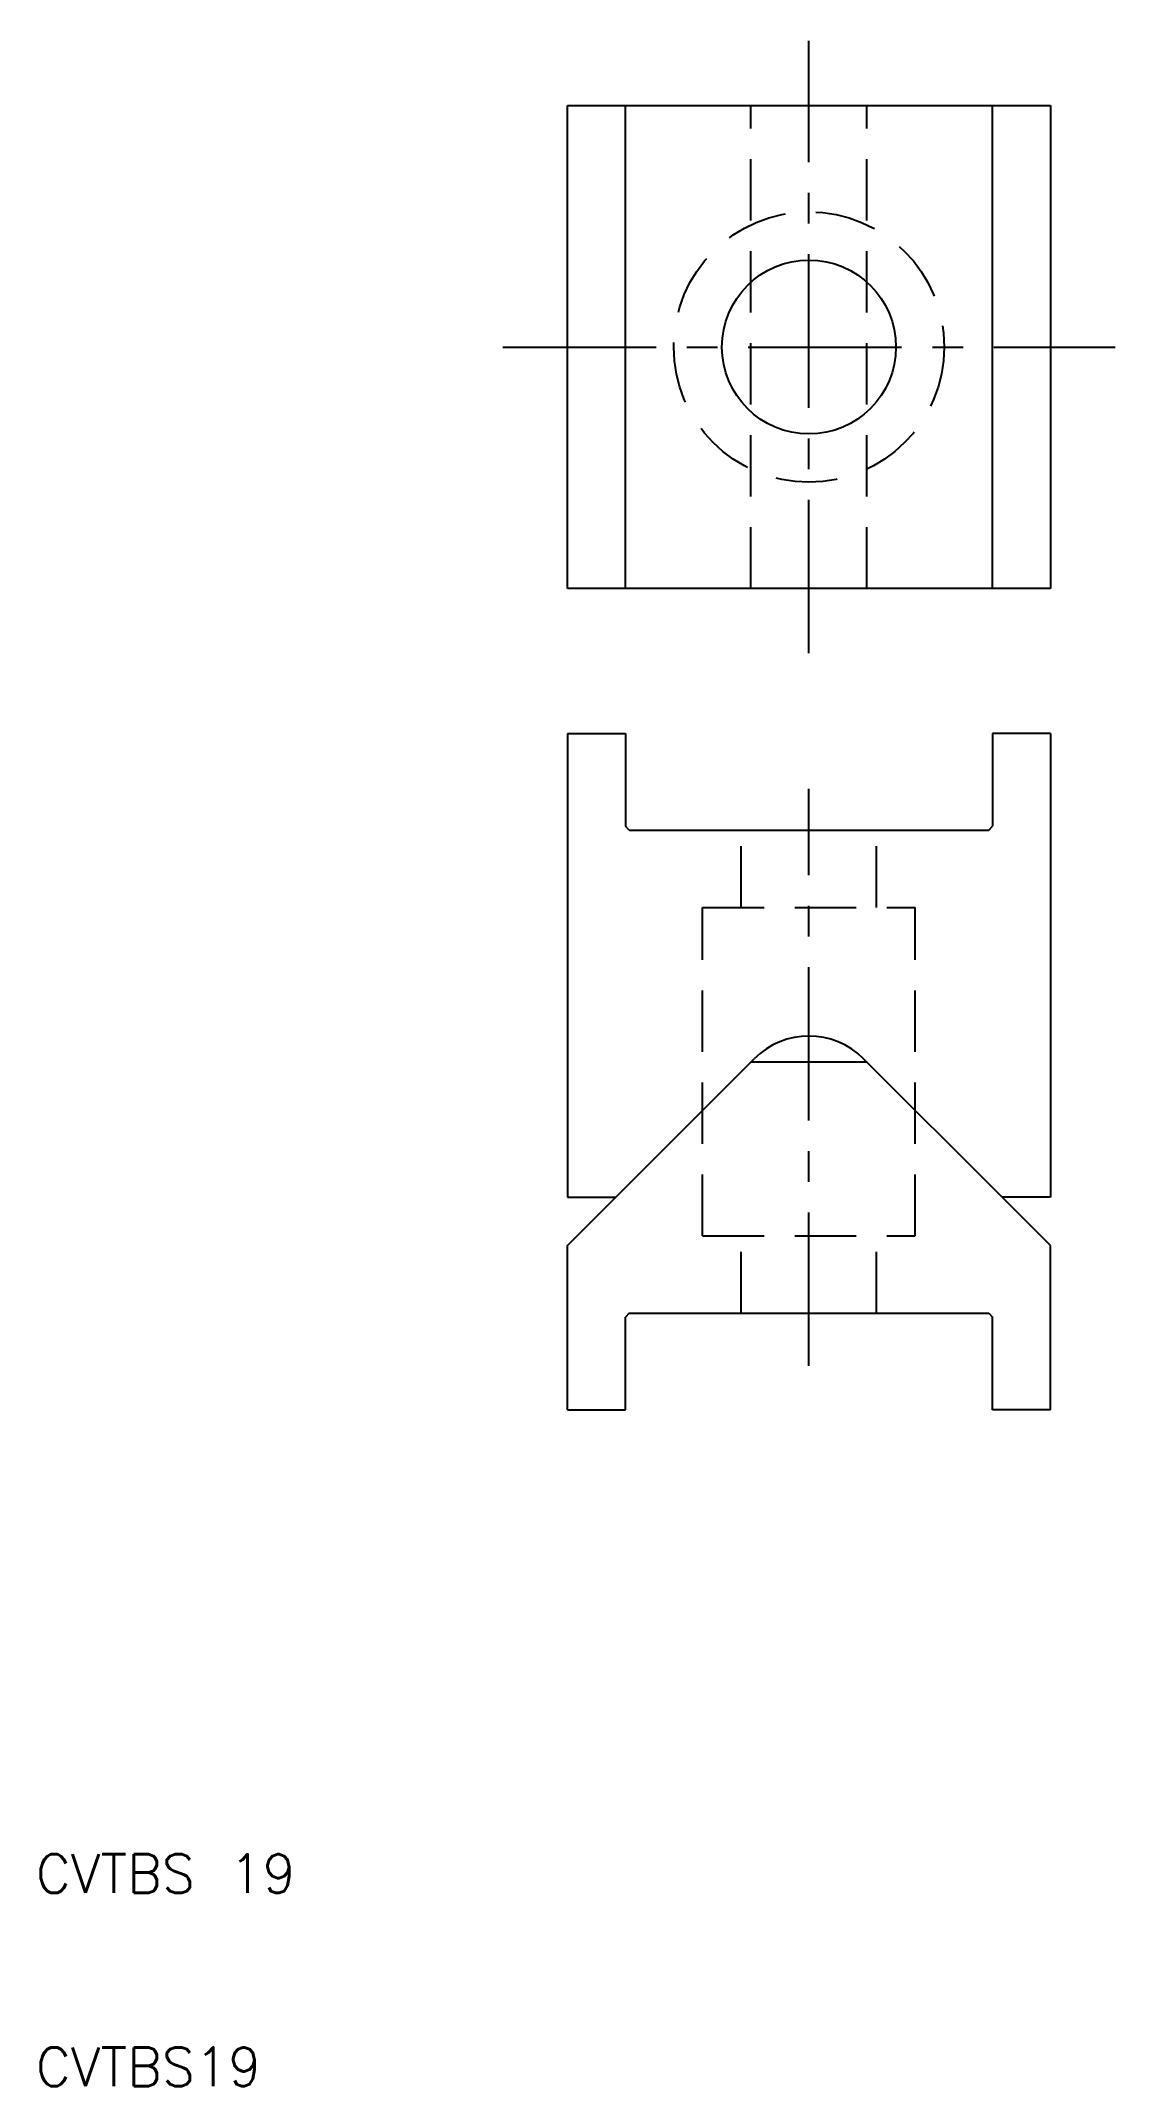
# Model space of a CAD drawing. Extents: x 10 to 66, y 10 to 116.
import ezdxf

# ---------------------------------------------------------------- set-up
doc = ezdxf.new("R2010")
doc.units = 0
doc.header["$LTSCALE"] = 0.25
doc.linetypes.add('CENTER', pattern=[50.8, 31.75, -6.35, 6.35, -6.35])
doc.linetypes.add('DASHED', pattern=[19.05, 12.7, -6.35])
doc.layers.get('0').update_dxf_attribs({"linetype": 'CONTINUOUS'})
doc.layers.add('CENTER', color=1, linetype='CENTER')
doc.styles.get("Standard").update_dxf_attribs({"font": 'txt.shx', "bigfont": 'extfont.shx'})

msp = doc.modelspace()

# ---------------------------------------------------------------- linework, layer by layer
for p, q in [((37.5, 87.5), (37.5, 112.5)), ((37.5, 112.5), (62.5, 112.5)), ((40.5, 87.5), (40.5, 112.5)), ((59.5, 87.5), (59.5, 112.5)), ((62.5, 112.5), (62.5, 87.5)), ((62.5, 87.5), (37.5, 87.5)), ((37.5, 80), (37.5, 56)), ((37.5, 80), (40.5, 80)), ((40.5, 80), (40.5, 75.2)), ((59.5, 80), (59.5, 75.2)), ((62.5, 80), (59.5, 80)), ((62.5, 80), (62.5, 56)), ((40.7, 75), (40.5, 75.2)), ((59.3, 75), (59.5, 75.2)), ((40.7, 75), (59.3, 75)), ((40, 56), (47.17, 63.17)), ((47, 63), (53, 63)), ((60, 56), (52.83, 63.17)), ((37.5, 53.5), (40, 56)), ((37.5, 56), (40, 56)), ((62.5, 53.5), (60, 56)), ((62.5, 56), (60, 56)), ((37.5, 45), (37.5, 53.5)), ((62.5, 45), (62.5, 53.5)), ((40.7, 50), (40.5, 49.8)), ((40.5, 45), (40.5, 49.8)), ((40.7, 50), (59.3, 50)), ((59.3, 50), (59.5, 49.8)), ((59.5, 45), (59.5, 49.8)), ((37.5, 45), (40.5, 45)), ((62.5, 45), (59.5, 45))]:
    msp.add_line(p, q)
at = {"color": 3, "linetype": 'DASHED'}
for p, q in [((47, 87.5), (47, 112.5)), ((53, 87.5), (53, 112.5)), ((46.5, 71), (46.5, 75)), ((53.5, 71), (53.5, 75)), ((44.5, 54), (44.5, 71)), ((44.5, 71), (55.5, 71)), ((55.5, 54), (55.5, 71)), ((44.5, 54), (55.5, 54)), ((46.5, 50), (46.5, 54)), ((53.5, 50), (53.5, 54))]:
    msp.add_line(p, q, dxfattribs=at)
msp.add_circle((50, 100), 7, dxfattribs=at)
msp.add_circle((50, 100), 4.5)
msp.add_arc((50, 60.34), 4, 45, 135)
at = {"layer": 'CENTER', "color": 1, "linetype": 'CENTER'}
for p, q in [((50, 84.16), (50, 115.84)), ((34.16, 100), (65.84, 100)), ((50, 47.27), (50, 77.13))]:
    msp.add_line(p, q, dxfattribs=at)

# ---------------------------------------------------------------- texts
for s, p in [('CVTBS 19', (10, 20)), ('CVTBS19', (10, 10))]:
    msp.add_text(s, height=2).set_placement(p)

doc.saveas('drawing.dxf')
